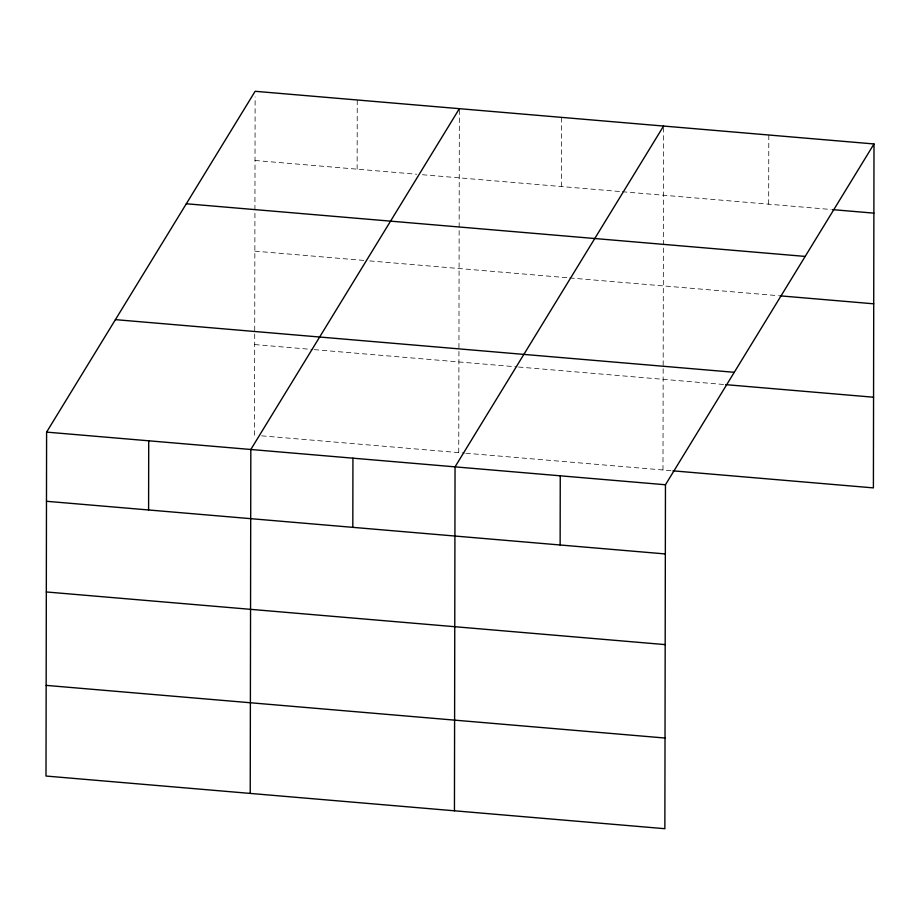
<?xml version="1.0" encoding="UTF-8"?>
<svg xmlns="http://www.w3.org/2000/svg" width="920" height="920" viewBox="0 0 920 920"><rect width="100%" height="100%" fill="white"/><g stroke="black" fill="none" stroke-linecap="round" stroke-linejoin="round"><path stroke-width="0.69" stroke-dasharray="4.6 3.45" d="M254.541 435.24L255.127 96.945M357.132 169.165L357.247 99.992M458.758 452.617L459.356 110.09M561.349 186.541L561.476 117.369M662.986 469.993L663.377 246.238M663.377 244.823L663.584 127.466M768.671 204.183L768.798 135.01M255.012 160.482L416.691 174.236M422.372 174.719L620.919 191.613M622.334 191.739L831.231 209.507M254.863 251.148L364.067 260.44M369.736 260.923L568.284 277.817M569.71 277.943L778.469 295.699M254.69 344.563L312.846 349.519M314.26 349.634L517.063 366.896M518.489 367.011L724.281 384.525M261.625 435.838L464.439 453.1M465.853 453.215L671.519 470.718"/><path stroke-width="1.38" d="M46.598 432.112L46 776.043L664.861 828.701L665.459 484.759L874 143.957L255.139 91.298L46.598 432.112L665.459 484.759M148.591 509.979L148.718 440.795M250.228 793.419L250.827 449.489L459.367 108.675M352.82 527.356L352.935 458.171M454.445 810.796L455.043 466.865L663.584 126.051M560.13 544.996L560.257 475.812M874 143.957L873.402 487.887L672.934 470.833M832.646 209.633L873.885 213.141M186.323 203.768L805.184 256.427M779.884 295.826L873.724 303.807M115.414 319.642L734.275 372.301M725.696 384.64L873.563 397.221M46.483 501.285L665.344 553.943M46.322 591.962L665.183 644.609M46.161 685.377L665.022 738.035"/></g></svg>
